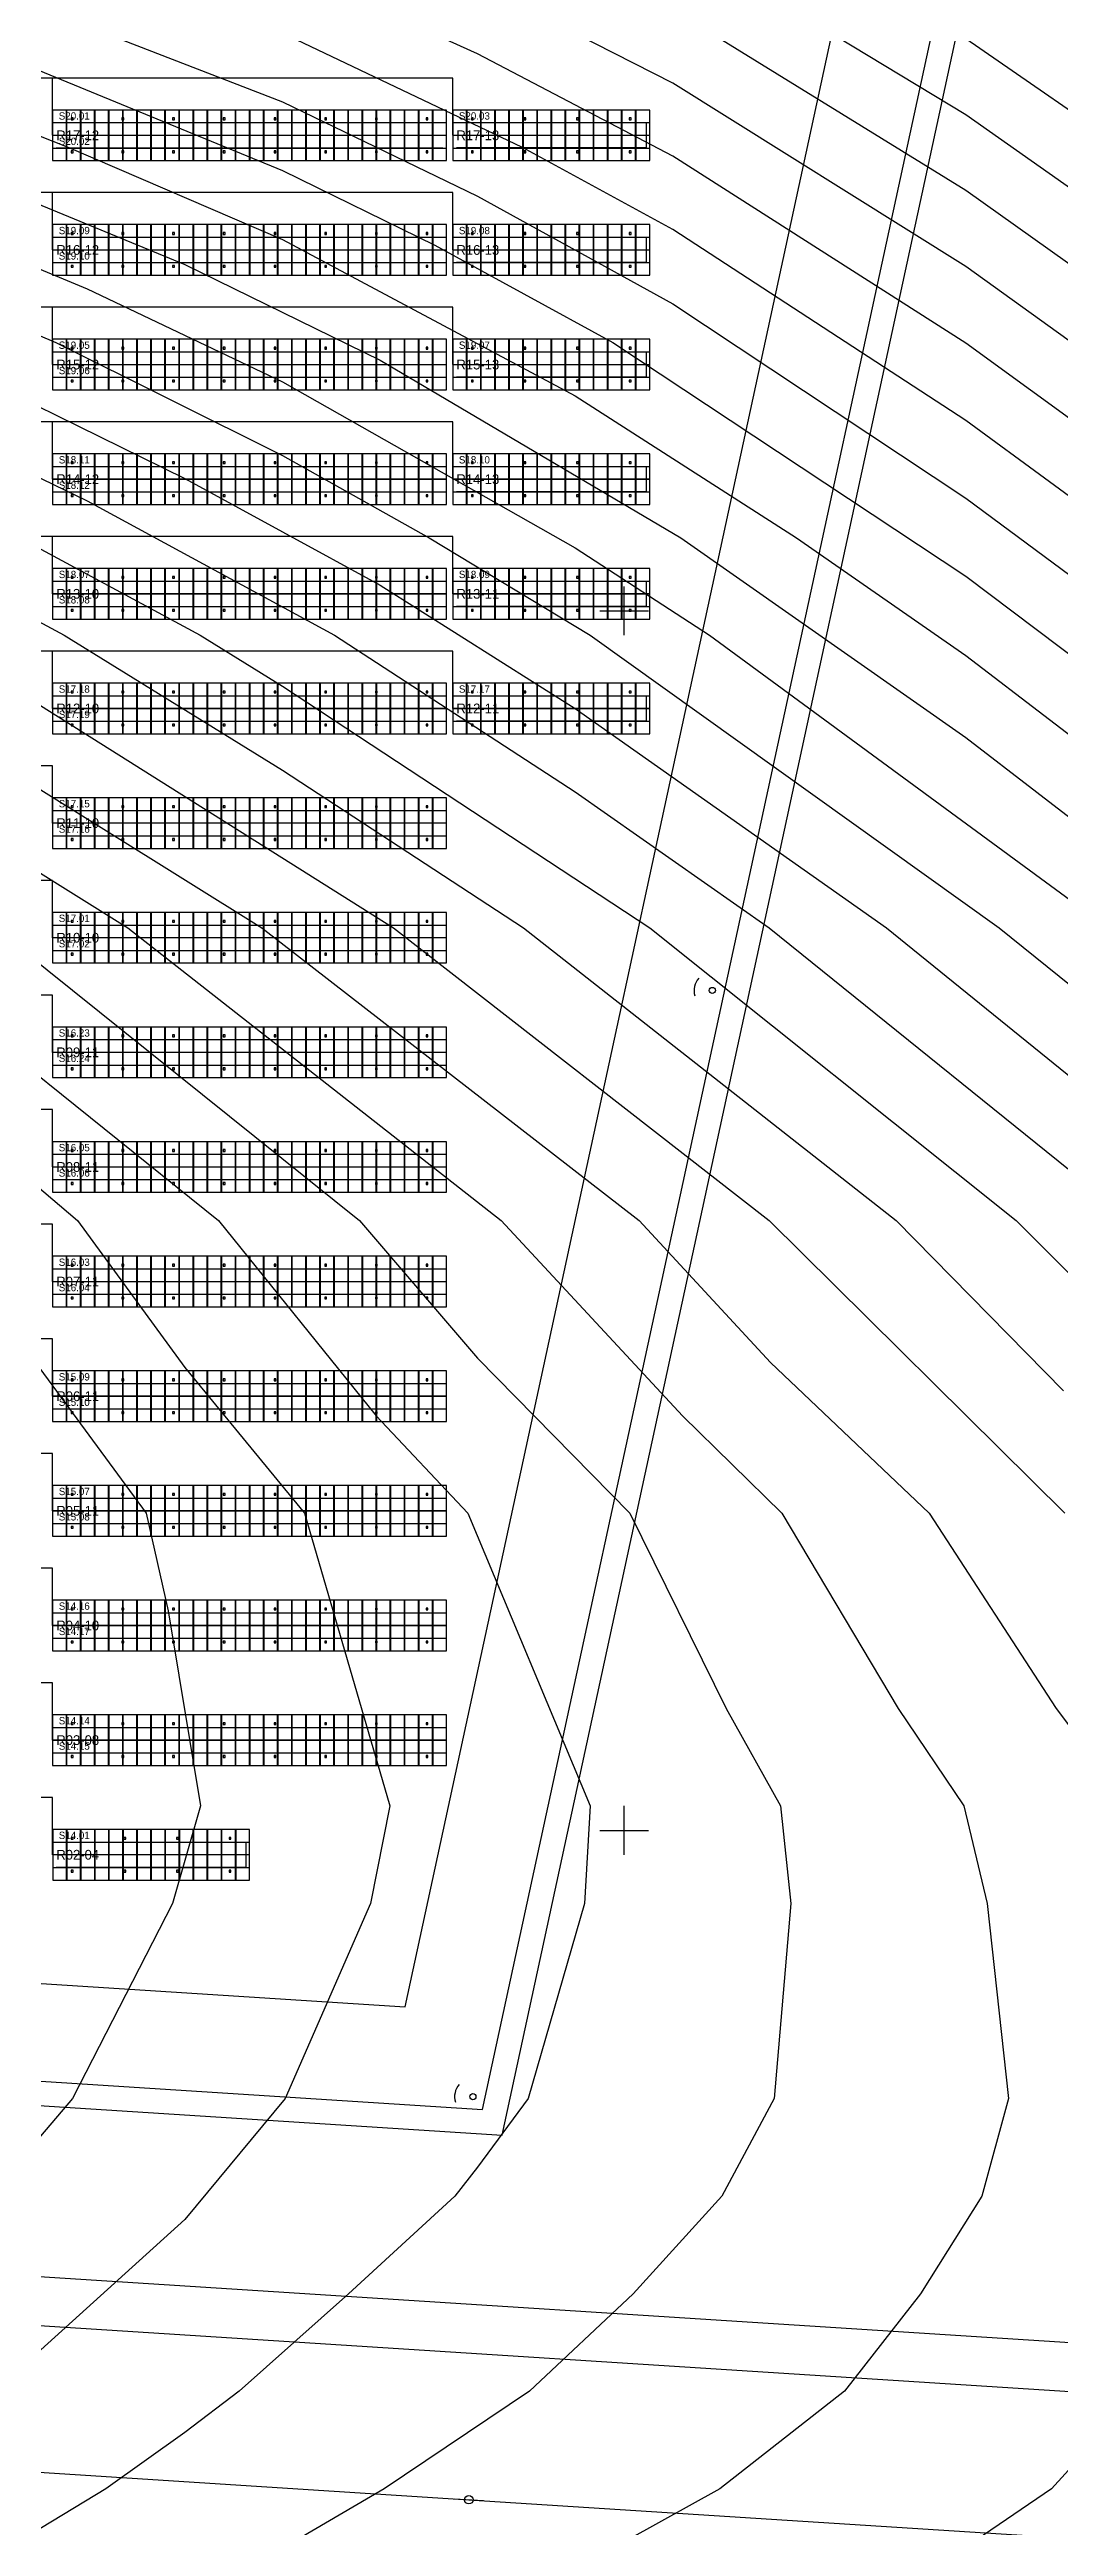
# Model space of a CAD drawing. Header units: metres. Extents: x 469740 to 470929, y 4329760 to 4330601.
# Drawn here: x 470352.9 to 470435.7, y 4329942.9 to 4330146 of the extents above; entities that cross this region are included whole.
import ezdxf

# ---------------------------------------------------------------- set-up
doc = ezdxf.new("R2010")
doc.units = ezdxf.units.M
for name, color, linetype in [('CADASTRE-PARCEL', 30, 'Continuous'), ('DC-CABLE-1500V', 4, 'Continuous'), ('EXISTING-OHL-33KV', 6, 'Continuous'), ('EXISTING-TRACK', 251, 'Continuous'), ('FENCE-2.0M-CHAINLINK', 3, 'Continuous'), ('GRID-COORDINATES', 8, 'Continuous'), ('PV-MODULES', 5, 'Continuous'), ('PV-PILES', 8, 'Continuous'), ('PV-STRING-NUMBERS', 3, 'Continuous'), ('PV-STRINGS', 3, 'Continuous'), ('PV-TABLES', 5, 'Continuous'), ('SECURITY-CCTV', 4, 'Continuous'), ('SETBACK-LINE-10M', 1, 'Continuous'), ('TOPO-CONTOUR-MAJOR', 8, 'Continuous'), ('TOPO-CONTOUR-MINOR', 252, 'Continuous')]:
    doc.layers.add(name, color=color, linetype=linetype)

# ---------------------------------------------------------------- blocks, each defined once
blk = doc.blocks.new('POLE_MV_CONCRETE')
blk.add_line((-1.2, 0), (1.2, 0))
blk.add_circle((0, 0), 0.35)
blk = doc.blocks.new('PV_MODULE_590W')
blk.add_line((-0.567, 0), (0.567, 0))
blk.add_lwpolyline([(-0.567, -1.0325), (0.567, -1.0325), (0.567, 1.0325), (-0.567, 1.0325)], close=True)
blk = doc.blocks.new('PILE_C150')
blk.add_lwpolyline([(-0.075, -0.075), (0.075, -0.075), (0.075, 0.075), (-0.075, 0.075)], close=True)
blk = doc.blocks.new('PV_TABLE_2P14')
blk.add_lwpolyline([(-8.068, -2.0735), (8.068, -2.0735), (8.068, 2.0735), (-8.068, 2.0735)], close=True)
at = {"layer": 'PV-MODULES'}
for p in [(-7.501, 1.041), (-6.347, 1.041), (-5.193, 1.041), (-4.039, 1.041), (-2.885, 1.041), (-1.731, 1.041), (-0.577, 1.041), (0.577, 1.041), (1.731, 1.041), (2.885, 1.041), (4.039, 1.041), (5.193, 1.041), (6.347, 1.041), (7.501, 1.041), (-7.501, -1.041), (-6.347, -1.041), (-5.193, -1.041), (-4.039, -1.041), (-2.885, -1.041), (-1.731, -1.041), (-0.577, -1.041), (0.577, -1.041), (1.731, -1.041), (2.885, -1.041), (4.039, -1.041), (5.193, -1.041), (6.347, -1.041), (7.501, -1.041)]:
    blk.add_blockref('PV_MODULE_590W', p, dxfattribs=at)
at = {"layer": 'PV-PILES'}
for p in [(-6.468, 1.35), (-2.156, 1.35), (2.156, 1.35), (6.468, 1.35), (-6.468, -1.35), (-2.156, -1.35), (2.156, -1.35), (6.468, -1.35)]:
    blk.add_blockref('PILE_C150', p, dxfattribs=at)
blk = doc.blocks.new('PV_TABLE_2P28')
blk.add_lwpolyline([(-16.146, -2.0735), (16.146, -2.0735), (16.146, 2.0735), (-16.146, 2.0735)], close=True)
at = {"layer": 'PV-MODULES'}
for p in [(-15.579, 1.041), (-14.425, 1.041), (-13.271, 1.041), (-12.117, 1.041), (-10.963, 1.041), (-9.809, 1.041), (-8.655, 1.041), (-7.501, 1.041), (-6.347, 1.041), (-5.193, 1.041), (-4.039, 1.041), (-2.885, 1.041), (-1.731, 1.041), (-0.577, 1.041), (0.577, 1.041), (1.731, 1.041), (2.885, 1.041), (4.039, 1.041), (5.193, 1.041), (6.347, 1.041), (7.501, 1.041), (8.655, 1.041), (9.809, 1.041), (10.963, 1.041), (12.117, 1.041), (13.271, 1.041), (14.425, 1.041), (15.579, 1.041), (-15.579, -1.041), (-14.425, -1.041), (-13.271, -1.041), (-12.117, -1.041), (-10.963, -1.041), (-9.809, -1.041), (-8.655, -1.041), (-7.501, -1.041), (-6.347, -1.041), (-5.193, -1.041), (-4.039, -1.041), (-2.885, -1.041), (-1.731, -1.041), (-0.577, -1.041), (0.577, -1.041), (1.731, -1.041), (2.885, -1.041), (4.039, -1.041), (5.193, -1.041), (6.347, -1.041), (7.501, -1.041), (8.655, -1.041), (9.809, -1.041), (10.963, -1.041), (12.117, -1.041), (13.271, -1.041), (14.425, -1.041), (15.579, -1.041)]:
    blk.add_blockref('PV_MODULE_590W', p, dxfattribs=at)
at = {"layer": 'PV-PILES'}
for p in [(-14.546, 1.35), (-10.39, 1.35), (-6.234, 1.35), (-2.078, 1.35), (2.078, 1.35), (6.234, 1.35), (10.39, 1.35), (14.546, 1.35), (-14.546, -1.35), (-10.39, -1.35), (-6.234, -1.35), (-2.078, -1.35), (2.078, -1.35), (6.234, -1.35), (10.39, -1.35), (14.546, -1.35)]:
    blk.add_blockref('PILE_C150', p, dxfattribs=at)
blk = doc.blocks.new('CCTV_POLE_6M')
blk.add_circle((0, 0), 0.25)
blk.add_arc((0, 0), 1.5, -30, 30)

msp = doc.modelspace()

# ---------------------------------------------------------------- linework, layer by layer
at = {"layer": 'CADASTRE-PARCEL'}
msp.add_lwpolyline([(470000, 4330000), (470390, 4329975), (470430, 4330160), (470360, 4330300), (470060, 4330285), (469980, 4330140)], close=True, dxfattribs=at)
at = {"layer": 'DC-CABLE-1500V'}
for points in [[(470353.17, 4330139), (470353.17, 4330143.7), (470219.6, 4330143.7), (470219.6, 4330151.18), (470321.58, 4330151.18)], [(470385.96, 4330139), (470385.96, 4330143.7), (470219.6, 4330143.7), (470219.6, 4330151.18), (470321.58, 4330151.18)], [(470385.96, 4330129.6), (470385.96, 4330134.3), (470219.6, 4330134.3), (470219.6, 4330132.38), (470288.78, 4330132.38)], [(470353.17, 4330129.6), (470353.17, 4330134.3), (470219.6, 4330134.3), (470219.6, 4330132.38), (470288.78, 4330132.38)], [(470353.17, 4330120.2), (470353.17, 4330124.9), (470219.6, 4330124.9), (470219.6, 4330132.38), (470288.78, 4330132.38)], [(470385.96, 4330120.2), (470385.96, 4330124.9), (470219.6, 4330124.9), (470219.6, 4330132.38), (470288.78, 4330132.38)], [(470385.96, 4330110.8), (470385.96, 4330115.5), (470219.6, 4330115.5), (470219.6, 4330113.58), (470288.78, 4330113.58)], [(470353.17, 4330110.8), (470353.17, 4330115.5), (470219.6, 4330115.5), (470219.6, 4330113.58), (470288.78, 4330113.58)], [(470353.17, 4330101.4), (470353.17, 4330106.1), (470219.6, 4330106.1), (470219.6, 4330113.58), (470288.78, 4330113.58)], [(470385.96, 4330101.4), (470385.96, 4330106.1), (470219.6, 4330106.1), (470219.6, 4330113.58), (470288.78, 4330113.58)], [(470385.96, 4330092), (470385.96, 4330096.7), (470219.6, 4330096.7), (470219.6, 4330085.38), (470321.58, 4330085.38)], [(470353.17, 4330092), (470353.17, 4330096.7), (470219.6, 4330096.7), (470219.6, 4330085.38), (470321.58, 4330085.38)], [(470353.17, 4330082.6), (470353.17, 4330087.3), (470219.6, 4330087.3), (470219.6, 4330085.38), (470321.58, 4330085.38)], [(470353.17, 4330073.2), (470353.17, 4330077.9), (470219.6, 4330077.9), (470219.6, 4330085.38), (470321.58, 4330085.38)], [(470353.17, 4330063.8), (470353.17, 4330068.5), (470219.6, 4330068.5), (470219.6, 4330057.18), (470288.78, 4330057.18)], [(470353.17, 4330054.4), (470353.17, 4330059.1), (470219.6, 4330059.1), (470219.6, 4330057.18), (470288.78, 4330057.18)], [(470353.17, 4330045), (470353.17, 4330049.7), (470219.6, 4330049.7), (470219.6, 4330057.18), (470288.78, 4330057.18)], [(470353.17, 4330035.6), (470353.17, 4330040.3), (470219.6, 4330040.3), (470219.6, 4330038.38), (470288.78, 4330038.38)], [(470353.17, 4330026.2), (470353.17, 4330030.9), (470219.6, 4330030.9), (470219.6, 4330038.38), (470288.78, 4330038.38)], [(470353.17, 4330016.8), (470353.17, 4330021.5), (470219.6, 4330021.5), (470219.6, 4330010.18), (470288.78, 4330010.18)], [(470353.17, 4330007.4), (470353.17, 4330012.1), (470219.6, 4330012.1), (470219.6, 4330010.18), (470288.78, 4330010.18)], [(470353.17, 4329998), (470353.17, 4330002.7), (470219.6, 4330002.7), (470219.6, 4330010.18), (470288.78, 4330010.18)]]:
    msp.add_lwpolyline(points, dxfattribs=at)
at = {"layer": 'EXISTING-OHL-33KV'}
msp.add_lwpolyline([(469848.39, 4329979.66), (469908.27, 4329975.82), (469968.14, 4329971.98), (470028.02, 4329968.14), (470087.9, 4329964.3), (470147.77, 4329960.47), (470207.65, 4329956.63), (470267.53, 4329952.79), (470327.4, 4329948.95), (470387.28, 4329945.11), (470447.16, 4329941.27), (470507.04, 4329937.44), (470566.91, 4329933.6)], dxfattribs=at)
at = {"layer": 'EXISTING-TRACK'}
for p, q in [((469839.43, 4329996.26), (470577.92, 4329948.93)), ((469839.18, 4329992.27), (470577.66, 4329944.93))]:
    msp.add_line(p, q, dxfattribs=at)
at = {"layer": 'FENCE-2.0M-CHAINLINK'}
msp.add_lwpolyline([(470217.99, 4329988.03), (470388.41, 4329977.11), (470427.9, 4330159.73), (470358.8, 4330297.94), (470061.21, 4330283.06), (469982.07, 4330139.62), (470001.75, 4330001.89), (470212.01, 4329988.41)], dxfattribs=at)
at = {"layer": 'GRID-COORDINATES'}
for p, q in [((470400, 4330098), (470400, 4330102)), ((470398, 4330100), (470402, 4330100)), ((470400, 4329998), (470400, 4330002)), ((470398, 4330000), (470402, 4330000))]:
    msp.add_line(p, q, dxfattribs=at)
at = {"layer": 'PV-STRINGS'}
for points in [[(470353.47, 4330140.04), (470385.16, 4330140.04)], [(470386.26, 4330140.04), (470401.8, 4330140.04), (470401.8, 4330137.96), (470386.26, 4330137.96)], [(470353.47, 4330137.96), (470385.16, 4330137.96)], [(470353.47, 4330130.64), (470385.16, 4330130.64)], [(470386.26, 4330130.64), (470401.8, 4330130.64), (470401.8, 4330128.56), (470386.26, 4330128.56)], [(470353.47, 4330128.56), (470385.16, 4330128.56)], [(470353.47, 4330121.24), (470385.16, 4330121.24)], [(470386.26, 4330121.24), (470401.8, 4330121.24), (470401.8, 4330119.16), (470386.26, 4330119.16)], [(470353.47, 4330119.16), (470385.16, 4330119.16)], [(470353.47, 4330111.84), (470385.16, 4330111.84)], [(470386.26, 4330111.84), (470401.8, 4330111.84), (470401.8, 4330109.76), (470386.26, 4330109.76)], [(470353.47, 4330109.76), (470385.16, 4330109.76)], [(470353.47, 4330102.44), (470385.16, 4330102.44)], [(470386.26, 4330102.44), (470401.8, 4330102.44), (470401.8, 4330100.36), (470386.26, 4330100.36)], [(470353.47, 4330100.36), (470385.16, 4330100.36)], [(470353.47, 4330093.04), (470385.16, 4330093.04)], [(470386.26, 4330093.04), (470401.8, 4330093.04), (470401.8, 4330090.96), (470386.26, 4330090.96)], [(470353.47, 4330090.96), (470385.16, 4330090.96)], [(470353.47, 4330083.64), (470385.16, 4330083.64)], [(470353.47, 4330081.56), (470385.16, 4330081.56)], [(470353.47, 4330074.24), (470385.16, 4330074.24)], [(470353.47, 4330072.16), (470385.16, 4330072.16)], [(470353.47, 4330064.84), (470385.16, 4330064.84)], [(470353.47, 4330062.76), (470385.16, 4330062.76)], [(470353.47, 4330055.44), (470385.16, 4330055.44)], [(470353.47, 4330053.36), (470385.16, 4330053.36)], [(470353.47, 4330046.04), (470385.16, 4330046.04)], [(470353.47, 4330043.96), (470385.16, 4330043.96)], [(470353.47, 4330036.64), (470385.16, 4330036.64)], [(470353.47, 4330034.56), (470385.16, 4330034.56)], [(470353.47, 4330027.24), (470385.16, 4330027.24)], [(470353.47, 4330025.16), (470385.16, 4330025.16)], [(470353.47, 4330017.84), (470385.16, 4330017.84)], [(470353.47, 4330015.76), (470385.16, 4330015.76)], [(470353.47, 4330008.44), (470385.16, 4330008.44)], [(470353.47, 4330006.36), (470385.16, 4330006.36)], [(470353.47, 4329999.04), (470369, 4329999.04), (470369, 4329996.96), (470353.47, 4329996.96)]]:
    msp.add_lwpolyline(points, dxfattribs=at)
at = {"layer": 'SETBACK-LINE-10M'}
msp.add_lwpolyline([(470008.75, 4330009.46), (470382.05, 4329985.53), (470419.48, 4330158.67), (470353.98, 4330289.69), (470066.06, 4330275.29), (469990.37, 4330138.1)], close=True, dxfattribs=at)
at = {"layer": 'TOPO-CONTOUR-MAJOR'}
for points in [[(470476, 4330087.05), (470428, 4330121.96), (470404, 4330137.28), (470388, 4330145.68), (470372, 4330152.93), (470324, 4330170.41), (470300, 4330180.2), (470276, 4330192.03), (470259.35, 4330202), (470244, 4330215.33), (470233.53, 4330226), (470220.59, 4330250), (470217.21, 4330274), (470221.77, 4330298), (470231.46, 4330322)], [(470177.68, 4330314), (470164.65, 4330298), (470160.38, 4330290), (470149.65, 4330274), (470148.26, 4330250), (470164, 4330234.78), (470172, 4330228.22), (470173.91, 4330226), (470196, 4330210.51), (470206.54, 4330202), (470219.23, 4330194), (470244, 4330179.72), (470264, 4330170), (470276, 4330164.77), (470364, 4330128.41), (470380, 4330120.55), (470404.65, 4330106), (470428, 4330089.63), (470492, 4330040.32)], [(470204, 4330168.22), (470228, 4330159.65), (470252, 4330150.15), (470284, 4330136.87), (470317.62, 4330122), (470350.47, 4330106), (470365.27, 4330098), (470372, 4330093.84), (470402.11, 4330074), (470432.13, 4330050), (470444, 4330038.14)], [(470196, 4330141.98), (470220, 4330136.52), (470228, 4330134.33), (470252, 4330126.04), (470276, 4330115.52), (470295.23, 4330106), (470310.36, 4330098), (470348.4, 4330074), (470378.33, 4330050), (470388, 4330038.72), (470400.47, 4330026), (470408.36, 4330010), (470412.83, 4330002), (470413.67, 4329994), (470412.31, 4329978), (470408.01, 4329970), (470400.75, 4329962), (470392.25, 4329954), (470380.35, 4329946), (470364, 4329936.44)]]:
    msp.add_lwpolyline(points, dxfattribs=at)
at = {"layer": 'TOPO-CONTOUR-MINOR'}
for points in [[(470193.98, 4330322), (470177.75, 4330298), (470172, 4330283.38), (470167.59, 4330274), (470171.77, 4330250), (470190.18, 4330226), (470196, 4330221.59), (470218.27, 4330202), (470236, 4330190.67), (470258.4, 4330178), (470275.42, 4330170), (470300, 4330159.59), (470354.5, 4330138), (470372, 4330130.47), (470396, 4330117.65), (470414.12, 4330106), (470428, 4330096.34), (470476, 4330059.6)], [(470204.1, 4330322), (470190.13, 4330298), (470182.8, 4330274), (470187.02, 4330250), (470196, 4330237.77), (470203.62, 4330226), (470211.46, 4330218), (470229.27, 4330202), (470236, 4330197.33), (470254.82, 4330186), (470276, 4330174.98), (470300, 4330164.6), (470348, 4330145.99), (470372, 4330136.11), (470384.5, 4330130), (470399.09, 4330122), (470428, 4330102.85), (470476, 4330066.65)], [(470213.56, 4330322), (470201.76, 4330298), (470196.18, 4330274), (470200.18, 4330250), (470214.09, 4330226), (470236, 4330204.95), (470239.26, 4330202), (470244, 4330198.81), (470260, 4330189.11), (470281.02, 4330178), (470300, 4330169.62), (470372, 4330141.75), (470388, 4330134.02), (470404, 4330125.18), (470428, 4330109.25), (470476, 4330073.69)], [(470476, 4330080.4), (470428, 4330115.61), (470404, 4330131.27), (470391.68, 4330138), (470372, 4330147.37), (470324, 4330165.29), (470292.83, 4330178), (470268, 4330190.58), (470249.27, 4330202), (470236, 4330214), (470224.24, 4330226), (470210.68, 4330250), (470207.19, 4330274), (470211.94, 4330298), (470222.85, 4330322)], [(470476, 4330093.7), (470428, 4330128.24), (470404, 4330143.29), (470388, 4330151.44), (470372, 4330158.42), (470324, 4330175.67), (470300, 4330185.81), (470283.48, 4330194), (470269.48, 4330202), (470252, 4330216.59), (470242.48, 4330226), (470229.73, 4330250), (470226.72, 4330274), (470230.72, 4330298), (470239.63, 4330322)], [(470476, 4330100.31), (470428, 4330134.47), (470404, 4330149.28), (470394.92, 4330154), (470376.74, 4330162), (470324, 4330181.07), (470308, 4330187.94), (470294.8, 4330194), (470280.01, 4330202), (470276, 4330204.79), (470260, 4330217.84), (470251.46, 4330226), (470238.17, 4330250), (470235.17, 4330274), (470239.02, 4330298), (470247.77, 4330322)], [(470476, 4330106.88), (470428, 4330140.69), (470404, 4330155.22), (470389.9, 4330162), (470372, 4330169.38), (470324, 4330186.6), (470300, 4330197.21), (470291.06, 4330202), (470284, 4330206.78), (470269.19, 4330218), (470260.49, 4330226), (470255.61, 4330234), (470246.59, 4330250), (470243.49, 4330274), (470247.27, 4330298), (470255.79, 4330322)], [(470500, 4330097.15), (470428, 4330146.92), (470404, 4330161.12), (470396, 4330165.07), (470380, 4330171.84), (470324, 4330192.12), (470302.39, 4330202), (470290.06, 4330210), (470278.89, 4330218), (470269.55, 4330226), (470260, 4330241.2), (470254.95, 4330250), (470251.72, 4330274), (470255.32, 4330298), (470263.73, 4330322)], [(469948, 4330143.8), (469972, 4330146.38), (469980, 4330148.55), (469996, 4330154.04), (470004, 4330157.95), (470025.18, 4330170), (470037.53, 4330178), (470052, 4330188.67), (470076, 4330201.29), (470100, 4330210.76), (470124, 4330213.11), (470148, 4330210.54), (470172, 4330202.49), (470196, 4330192.18), (470223.69, 4330178), (470240.74, 4330170), (470353.44, 4330122), (470372, 4330112.73), (470384.02, 4330106), (470397.23, 4330098), (470430.75, 4330074), (470460.52, 4330050)], [(470196, 4330200.21), (470236, 4330177.85), (470252.62, 4330170), (470276, 4330159.8), (470356, 4330126.41), (470372, 4330118.78), (470396, 4330105.16), (470407, 4330098), (470439.68, 4330074)], [(469956, 4330136.53), (469972, 4330138.81), (469980, 4330140.83), (469996, 4330145.82), (470004, 4330149.24), (470020, 4330157.81), (470060, 4330181.63), (470076, 4330189.99), (470100, 4330196.92), (470124, 4330199.49), (470148, 4330198.49), (470172, 4330193.41), (470196, 4330184.62), (470209.88, 4330178), (470341.33, 4330122), (470364, 4330110.85), (470380, 4330102.1), (470396, 4330092), (470421.51, 4330074), (470451.11, 4330050)], [(469948, 4330127.87), (469972, 4330131.28), (469996, 4330138.64), (470004, 4330141.72), (470013.46, 4330146), (470028, 4330153.52), (470052, 4330167.81), (470068, 4330175.75), (470076, 4330179.57), (470092, 4330184.81), (470100, 4330187.18), (470124, 4330189.92), (470148, 4330189.32), (470172, 4330185.12), (470204, 4330174.34), (470252, 4330155.09), (470311.37, 4330130), (470329.24, 4330122), (470356, 4330109.02), (470376.26, 4330098), (470396, 4330085.15), (470411.88, 4330074), (470441.63, 4330050)], [(469948, 4330108.13), (469972, 4330112.16), (469996, 4330118.72), (470004, 4330121.33), (470024.38, 4330130), (470052, 4330143.97), (470076, 4330155.35), (470100, 4330162.8), (470124, 4330165.71), (470148, 4330165.82), (470172, 4330163.62), (470180, 4330162.2), (470204, 4330156.68), (470228, 4330149.19), (470252, 4330140.49), (470277.59, 4330130), (470295.16, 4330122), (470327.73, 4330106), (470342.99, 4330098), (470381.11, 4330074), (470411.88, 4330050), (470436.13, 4330026)], [(470204, 4330162.45), (470228, 4330154.32), (470252, 4330145.26), (470276, 4330135.48), (470308, 4330121.18), (470348, 4330101.29), (470354.11, 4330098), (470372, 4330086.95), (470391.77, 4330074), (470422.3, 4330050), (470436, 4330036.04)], [(469948, 4330102.03), (469972, 4330106.24), (470004, 4330115.66), (470020.85, 4330122), (470028, 4330125.19), (470052, 4330137.13), (470076, 4330148.14), (470100, 4330155.66), (470124, 4330158.82), (470148, 4330159.1), (470172, 4330157.22), (470180, 4330155.95), (470204, 4330151.07), (470228, 4330144.15), (470252, 4330135.71), (470276, 4330125.76), (470316.75, 4330106), (470331.89, 4330098), (470370.32, 4330074), (470401.24, 4330050), (470412, 4330038.37), (470425, 4330026), (470435.4, 4330010), (470441.42, 4330002)], [(470196, 4330147.35), (470228, 4330139.24), (470252, 4330130.94), (470273.23, 4330122), (470308, 4330104.92), (470320.98, 4330098), (470359.34, 4330074), (470389.92, 4330050), (470404.78, 4330034), (470412.93, 4330026), (470422.45, 4330010), (470427.84, 4330002), (470429.75, 4329994), (470431.5, 4329978), (470429.32, 4329970), (470424.29, 4329962), (470418.07, 4329954), (470407.85, 4329946), (470388, 4329934.99)], [(470196, 4330136.68), (470220, 4330131.53), (470228, 4330129.4), (470252, 4330121.07), (470284.66, 4330106), (470299.75, 4330098), (470337.69, 4330074), (470348, 4330065.1), (470366.76, 4330050), (470379.67, 4330034), (470387.19, 4330026), (470397.21, 4330002), (470396.77, 4329994), (470392.15, 4329978), (470388, 4329972.37), (470386.12, 4329970), (470377.41, 4329962), (470368.45, 4329954), (470364, 4329950.62), (470357.52, 4329946), (470331.15, 4329930)], [(470204, 4330130.04), (470220, 4330126.45), (470228, 4330124.35), (470252, 4330115.85), (470276, 4330105), (470289.28, 4330098), (470327.01, 4330074), (470355.22, 4330050), (470364, 4330037.95), (470373.8, 4330026), (470380.8, 4330002), (470379.21, 4329994), (470372.23, 4329978), (470364, 4329968.1), (470348.42, 4329954), (470340, 4329947.24), (470325.52, 4329938)], [(470196, 4330126.02), (470220, 4330121.3), (470228, 4330119.16), (470252, 4330110.64), (470276, 4330099.48), (470316.52, 4330074), (470343.99, 4330050), (470349.08, 4330042), (470360.83, 4330026), (470362.64, 4330018), (470365.29, 4330002), (470362.98, 4329994), (470354.8, 4329978), (470347.96, 4329970), (470331.6, 4329954), (470320.7, 4329946), (470308, 4329938.57)], [(470442.33, 4329954), (470435.04, 4329946), (470423.27, 4329938), (470409.16, 4329930), (470391.68, 4329922), (470340, 4329902.38), (470304.67, 4329890)]]:
    msp.add_lwpolyline(points, dxfattribs=at)

# ---------------------------------------------------------------- block references
at = {"layer": 'EXISTING-OHL-33KV', "rotation": -3.667788055531427}
msp.add_blockref('POLE_MV_CONCRETE', (470387.28, 4329945.11), dxfattribs=at)
at = {"layer": 'PV-TABLES'}
ref = msp.add_blockref('PV_TABLE_2P28', (470369.31, 4330139), dxfattribs=at)
ref.add_attrib('ID', 'R17-12', (470353.47, 4330138.6), dxfattribs={"height": 0.8})
ref = msp.add_blockref('PV_TABLE_2P14', (470394.03, 4330139), dxfattribs=at)
ref.add_attrib('ID', 'R17-13', (470386.26, 4330138.6), dxfattribs={"height": 0.8})
ref = msp.add_blockref('PV_TABLE_2P28', (470369.31, 4330129.6), dxfattribs=at)
ref.add_attrib('ID', 'R16-12', (470353.47, 4330129.2), dxfattribs={"height": 0.8})
ref = msp.add_blockref('PV_TABLE_2P14', (470394.03, 4330129.6), dxfattribs=at)
ref.add_attrib('ID', 'R16-13', (470386.26, 4330129.2), dxfattribs={"height": 0.8})
ref = msp.add_blockref('PV_TABLE_2P28', (470369.31, 4330120.2), dxfattribs=at)
ref.add_attrib('ID', 'R15-12', (470353.47, 4330119.8), dxfattribs={"height": 0.8})
ref = msp.add_blockref('PV_TABLE_2P14', (470394.03, 4330120.2), dxfattribs=at)
ref.add_attrib('ID', 'R15-13', (470386.26, 4330119.8), dxfattribs={"height": 0.8})
ref = msp.add_blockref('PV_TABLE_2P28', (470369.31, 4330110.8), dxfattribs=at)
ref.add_attrib('ID', 'R14-12', (470353.47, 4330110.4), dxfattribs={"height": 0.8})
ref = msp.add_blockref('PV_TABLE_2P14', (470394.03, 4330110.8), dxfattribs=at)
ref.add_attrib('ID', 'R14-13', (470386.26, 4330110.4), dxfattribs={"height": 0.8})
ref = msp.add_blockref('PV_TABLE_2P28', (470369.31, 4330101.4), dxfattribs=at)
ref.add_attrib('ID', 'R13-10', (470353.47, 4330101), dxfattribs={"height": 0.8})
ref = msp.add_blockref('PV_TABLE_2P14', (470394.03, 4330101.4), dxfattribs=at)
ref.add_attrib('ID', 'R13-11', (470386.26, 4330101), dxfattribs={"height": 0.8})
ref = msp.add_blockref('PV_TABLE_2P28', (470369.31, 4330092), dxfattribs=at)
ref.add_attrib('ID', 'R12-10', (470353.47, 4330091.6), dxfattribs={"height": 0.8})
ref = msp.add_blockref('PV_TABLE_2P14', (470394.03, 4330092), dxfattribs=at)
ref.add_attrib('ID', 'R12-11', (470386.26, 4330091.6), dxfattribs={"height": 0.8})
ref = msp.add_blockref('PV_TABLE_2P28', (470369.31, 4330082.6), dxfattribs=at)
ref.add_attrib('ID', 'R11-10', (470353.47, 4330082.2), dxfattribs={"height": 0.8})
ref = msp.add_blockref('PV_TABLE_2P28', (470369.31, 4330073.2), dxfattribs=at)
ref.add_attrib('ID', 'R10-10', (470353.47, 4330072.8), dxfattribs={"height": 0.8})
ref = msp.add_blockref('PV_TABLE_2P28', (470369.31, 4330063.8), dxfattribs=at)
ref.add_attrib('ID', 'R09-11', (470353.47, 4330063.4), dxfattribs={"height": 0.8})
ref = msp.add_blockref('PV_TABLE_2P28', (470369.31, 4330054.4), dxfattribs=at)
ref.add_attrib('ID', 'R08-11', (470353.47, 4330054), dxfattribs={"height": 0.8})
ref = msp.add_blockref('PV_TABLE_2P28', (470369.31, 4330045), dxfattribs=at)
ref.add_attrib('ID', 'R07-11', (470353.47, 4330044.6), dxfattribs={"height": 0.8})
ref = msp.add_blockref('PV_TABLE_2P28', (470369.31, 4330035.6), dxfattribs=at)
ref.add_attrib('ID', 'R06-11', (470353.47, 4330035.2), dxfattribs={"height": 0.8})
ref = msp.add_blockref('PV_TABLE_2P28', (470369.31, 4330026.2), dxfattribs=at)
ref.add_attrib('ID', 'R05-11', (470353.47, 4330025.8), dxfattribs={"height": 0.8})
ref = msp.add_blockref('PV_TABLE_2P28', (470369.31, 4330016.8), dxfattribs=at)
ref.add_attrib('ID', 'R04-10', (470353.47, 4330016.4), dxfattribs={"height": 0.8})
ref = msp.add_blockref('PV_TABLE_2P28', (470369.31, 4330007.4), dxfattribs=at)
ref.add_attrib('ID', 'R03-08', (470353.47, 4330007), dxfattribs={"height": 0.8})
ref = msp.add_blockref('PV_TABLE_2P14', (470361.24, 4329998), dxfattribs=at)
ref.add_attrib('ID', 'R02-04', (470353.47, 4329997.6), dxfattribs={"height": 0.8})
at = {"layer": 'SECURITY-CCTV', "rotation": 167.7995312726192}
for p in [(470407.23, 4330068.88), (470387.61, 4329978.16)]:
    msp.add_blockref('CCTV_POLE_6M', p, dxfattribs=at)

# ---------------------------------------------------------------- texts
at = {"layer": 'PV-STRING-NUMBERS'}
for s, p in [('S20.01', (470353.67, 4330140.29)), ('S20.03', (470386.46, 4330140.29)), ('S20.02', (470353.67, 4330138.21)), ('S19.09', (470353.67, 4330130.89)), ('S19.08', (470386.46, 4330130.89)), ('S19.10', (470353.67, 4330128.81)), ('S19.05', (470353.67, 4330121.49)), ('S19.07', (470386.46, 4330121.49)), ('S19.06', (470353.67, 4330119.41)), ('S18.11', (470353.67, 4330112.09)), ('S18.10', (470386.46, 4330112.09)), ('S18.12', (470353.67, 4330110.01)), ('S18.07', (470353.67, 4330102.69)), ('S18.09', (470386.46, 4330102.69)), ('S18.08', (470353.67, 4330100.61)), ('S17.18', (470353.67, 4330093.29)), ('S17.17', (470386.46, 4330093.29)), ('S17.19', (470353.67, 4330091.21)), ('S17.15', (470353.67, 4330083.89)), ('S17.16', (470353.67, 4330081.81)), ('S17.01', (470353.67, 4330074.49)), ('S17.02', (470353.67, 4330072.41)), ('S16.23', (470353.67, 4330065.09)), ('S16.24', (470353.67, 4330063.01)), ('S16.05', (470353.67, 4330055.69)), ('S16.06', (470353.67, 4330053.61)), ('S16.03', (470353.67, 4330046.29)), ('S16.04', (470353.67, 4330044.21)), ('S15.09', (470353.67, 4330036.89)), ('S15.10', (470353.67, 4330034.81)), ('S15.07', (470353.67, 4330027.49)), ('S15.08', (470353.67, 4330025.41)), ('S14.16', (470353.67, 4330018.09)), ('S14.17', (470353.67, 4330016.01)), ('S14.14', (470353.67, 4330008.69)), ('S14.15', (470353.67, 4330006.61)), ('S14.01', (470353.67, 4329999.29))]:
    msp.add_text(s, height=0.6, dxfattribs=at).set_placement(p)

doc.saveas('drawing.dxf')
